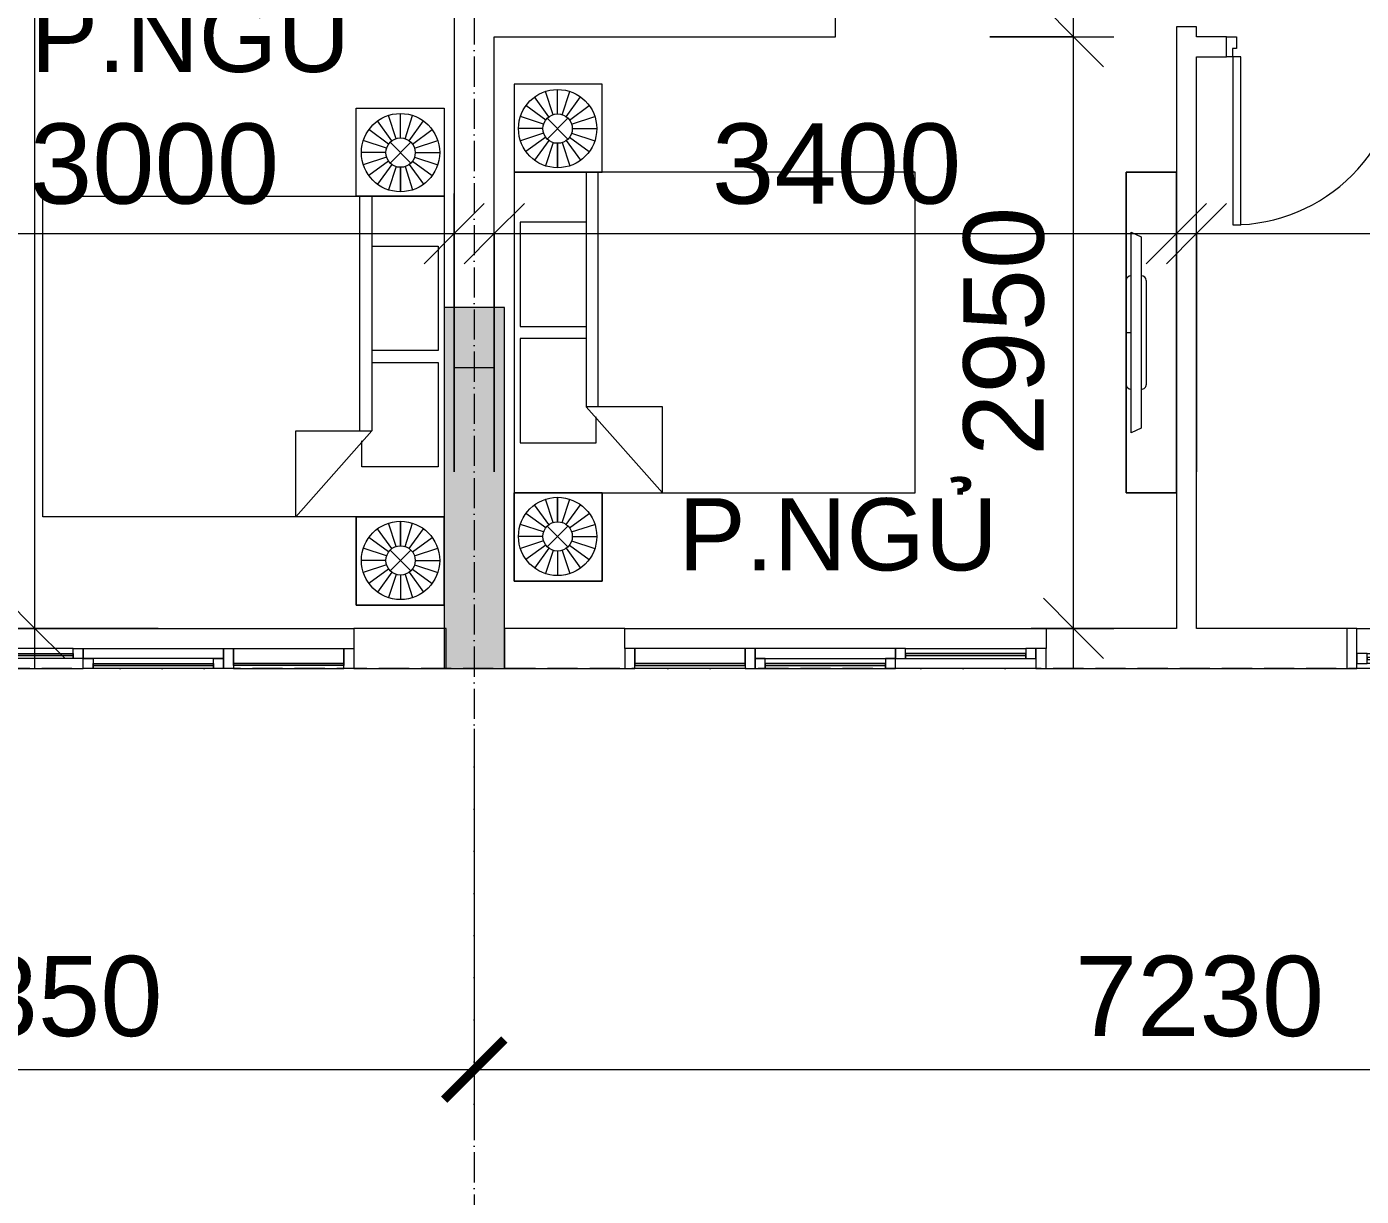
# Model space of a CAD drawing. Header units: millimetres. Extents: x -20144 to 122974, y -38328 to 48263.
# Drawn here: x 107040 to 113693, y -2632 to 3200 of the extents above; entities that cross this region are included whole.
import ezdxf

# ---------------------------------------------------------------- set-up
doc = ezdxf.new("R2010")
doc.units = ezdxf.units.MM
doc.linetypes.add('Grid Line', pattern=[4.2, 3, -0.6, 0, -0.6])
for name, color, linetype, lineweight in [('CHU', 181, 'Continuous', 5), ('CUA', 31, 'Continuous', 9), ('DIM', 1, 'Continuous', 5), ('DIM-200', 1, 'Continuous', 5), ('NET-CAT', 3, 'Continuous', 15), ('NET-THAY', 2, 'Continuous', 9), ('THIET BI', 44, 'Continuous', 5), ('TRUC', 225, 'Continuous', 5), ('X-COT T20$0$LC.HA', 8, 'Continuous', 9)]:
    doc.layers.add(name, color=color, linetype=linetype, lineweight=lineweight)
doc.styles.add('Arial_3', font='arial_0.ttf', dxfattribs={"height": 400})
doc.styles.add('Arial_4', font='arial_0.ttf', dxfattribs={"height": 360})
doc.styles.add('TA1', font='arial_0.ttf')
doc.dimstyles.new('D_200_KTx2', dxfattribs={"dimtxt": 400, "dimasz": 300, "dimexe": 300, "dimexo": 300, "dimgap": 160, "dimtad": 1, "dimdec": 0, "dimzin": 9, "dimtxsty": 'TA1', "dimblk": 'ARCHTICK', "dimcen": 1, "dimdle": 300, "dimclrd": 256, "dimclre": 256, "dimclrt": 7, "dimadec": 0, "dimazin": 0, "dimtfac": 1, "dimtdec": 0, "dimtix": 1, "dimtmove": 1, "dimatfit": 3, "dimldrblk": 'ARCHTICK', "dimfxl": 0, "dimtolj": 1, "dimtzin": 0, "dimlwd": -1, "dimlwe": -1, "dimarcsym": 0})
doc.dimstyles.new('Diagonal_-_2mm_Arial', dxfattribs={"dimscale": 304.8, "dimtxt": 408.10376, "dimasz": 0.984252, "dimexe": 0.656168, "dimexo": 4.593176, "dimgap": 0.098425, "dimtad": 1, "dimdec": 0, "dimzin": 0, "dimdsep": 46, "dimtxsty": 'Arial_3', "dimblk1": 'OBLIQUE', "dimblk2": 'OBLIQUE', "dimsah": 1, "dimcen": 0.09, "dimdle": 0.656168, "dimazin": 0, "dimtfac": 1, "dimtdec": 4, "dimtix": 1, "dimtmove": 0, "dimatfit": 3, "dimfxl": 0, "dimtvp": 1, "dimtolj": 1, "dimtzin": 0, "dimlwd": 9, "dimlwe": 9, "dimarcsym": 0})

# ---------------------------------------------------------------- blocks, each defined once
blk = doc.blocks.new('CUA PHONG NGU - Type 1-1365695-MẶT BẰNG TẦNG 23')
at = {"layer": 'CUA', "lineweight": 5}
for p, q in [((-348.5, 47.7), (-298.5, 47.7)), ((-298.5, 47.7), (-298.5, -11.3)), ((501.5, 47.7), (551.5, 47.7)), ((501.5, -11.3), (501.5, 47.7)), ((-318.5, -52.3), (-348.5, -52.3)), ((-318.5, -11.3), (-318.5, -52.3)), ((-298.5, -11.3), (-318.5, -11.3)), ((521.5, -11.3), (501.5, -11.3)), ((521.5, -52.3), (521.5, -11.3)), ((551.5, -52.3), (521.5, -52.3))]:
    blk.add_line(p, q, dxfattribs=at)
at = {"layer": 'CUA'}
for p, q in [((-277.5, -52.3), (-317.5, -52.3)), ((-317.5, -52.3), (-317.5, -890.3)), ((-277.5, -890.3), (-277.5, -52.3)), ((-317.5, -890.3), (-277.5, -890.3))]:
    blk.add_line(p, q, dxfattribs=at)
at = {"layer": 'CUA', "lineweight": 5}
blk.add_arc((-317.5, -52.3), 838, 270, 0.5, dxfattribs=at)
blk = doc.blocks.new('X-PHONG NGU 2 - X-PHONG NGU 2_Recovery_-1759957-MẶT BẰNG TẦNG 23')
at = {"layer": 'CUA'}
for p, q in [((-1000, 0), (-1050, 0)), ((-1050, 0), (-1050, -100)), ((-450, 0), (-1000, 0)), ((-1000, 0), (-1000, -75)), ((-1000, -100), (-1000, 0)), ((-450, -75), (-450, 0)), ((-400, 0), (-450, 0)), ((-450, 0), (-450, -100)), ((300, 0), (-400, 0)), ((-400, 0), (-400, -50)), ((-400, -100), (-400, 0)), ((300, -50), (300, 0)), ((350, 0), (300, 0)), ((300, 0), (300, -50)), ((350, -50), (350, 0)), ((350, 0), (950, 0)), ((1000, 0), (950, 0)), ((950, 0), (950, -50)), ((1050, 0), (1000, 0)), ((1000, 0), (1000, -100)), ((1000, -50), (1000, 0)), ((1050, -100), (1050, 0)), ((-400, -50), (300, -50)), ((-350, -50), (-400, -50)), ((-400, -50), (-400, -100)), ((-350, -100), (-350, -50)), ((300, -50), (250, -50)), ((250, -50), (250, -100)), ((300, -50), (350, -50)), ((300, -100), (300, -50)), ((950, -25), (350, -25)), ((350, -25), (350, -35)), ((350, -35), (950, -35)), ((950, -35), (350, -35)), ((350, -35), (350, -50)), ((350, -50), (950, -50)), ((950, -35), (950, -25)), ((950, -50), (950, -35)), ((950, -50), (1000, -50)), ((-1050, -100), (-1000, -100)), ((-450, -75), (-1000, -75)), ((-1000, -75), (-1000, -85)), ((-1000, -75), (-450, -75)), ((-1000, -85), (-450, -85)), ((-450, -100), (-1000, -100)), ((-450, -85), (-450, -75)), ((-450, -100), (-400, -100)), ((-400, -100), (-350, -100)), ((250, -75), (-350, -75)), ((-350, -75), (-350, -85)), ((-350, -85), (250, -85)), ((250, -85), (-350, -85)), ((-350, -85), (-350, -100)), ((-350, -100), (250, -100)), ((250, -85), (250, -75)), ((250, -100), (250, -85)), ((250, -100), (300, -100)), ((1000, -100), (300, -100)), ((1000, -100), (1050, -100))]:
    blk.add_line(p, q, dxfattribs=at)
blk = doc.blocks.new('X-PHONG NGU 5 - X-PHONG NGU 900-1424748-MẶT BẰNG TẦNG 23')
at = {"layer": 'CUA'}
for p, q in [((-400, 100), (-450, 100)), ((-450, 100), (-450, -100)), ((-400, -100), (-400, 100)), ((-400, 100), (400, 100)), ((450, 100), (400, 100)), ((400, 100), (400, -100)), ((450, -100), (450, 100)), ((-350, -25), (-400, -25)), ((-400, -25), (-400, -75)), ((-350, -75), (-350, -25)), ((-350, -25), (350, -25)), ((350, -45), (-350, -45)), ((-350, -45), (-350, -55)), ((-350, -55), (350, -55)), ((400, -25), (350, -25)), ((350, -25), (350, -75)), ((350, -55), (350, -45)), ((400, -75), (400, -25)), ((-450, -100), (-400, -100)), ((-400, -75), (-350, -75)), ((400, -100), (-400, -100)), ((350, -75), (-350, -75)), ((350, -75), (400, -75)), ((400, -100), (450, -100))]:
    blk.add_line(p, q, dxfattribs=at)
blk = doc.blocks.new('X-TV - X-TV-1732797-MẶT BẰNG TẦNG 23')
at = {"layer": 'THIET BI'}
for p, q in [((1600, 250), (0, 250)), ((0, 250), (0, 0)), ((0, 250), (1600, 250)), ((0, 0), (0, 250)), ((300, 225), (1300, 225)), ((322.5, 175), (300, 225)), ((540, 250), (1060, 250)), ((800, 250), (800, 225)), ((1300, 225), (1277.5, 175)), ((1600, 0), (1600, 250)), ((1600, 250), (1600, 0)), ((1277.5, 175), (322.5, 175)), ((1060, 150), (540, 150)), ((0, 0), (1600, 0))]:
    blk.add_line(p, q, dxfattribs=at)
for centre, start_param, end_param in [((540, 225), 0, 1.570796), ((1060, 225), 4.712389, 6.283185), ((540, 175), 1.570796, 3.141593), ((1060, 175), 3.141593, 4.712389)]:
    blk.add_ellipse(centre, major_axis=(0, 25), ratio=0.9, start_param=start_param, end_param=end_param, dxfattribs=at)
blk = doc.blocks.new('X-GIUONG1 - X-GIUONG-1305651-MẶT BẰNG TẦNG 23')
at = {"layer": 'THIET BI'}
for p, q in [((-800, 0), (-1239, 0)), ((-1239, 0), (-1239, -439)), ((-1239, 0), (-800, 0)), ((-1239, -439), (-1239, 0)), ((-1059.6, -158.2), (-1131.2, -59.5)), ((-1039.2, -147.8), (-1076.9, -31.8)), ((-1016.6, -144.2), (-1016.6, -22.2)), ((-993.9, -147.8), (-956.3, -31.8)), ((-973.5, -158.2), (-901.9, -59.5)), ((-800, -439), (-800, 0)), ((800, 0), (-800, 0)), ((-800, 0), (-800, -2000)), ((800, 0), (-800, 0)), ((-800, 0), (-800, -439)), ((-800, 0), (-800, -2000)), ((-550, -30), (-550, -410)), ((-30, -30), (-550, -30)), ((-30, -360), (-30, -30)), ((30, -30), (30, -360)), ((550, -30), (30, -30)), ((550, -360), (550, -30)), ((1239, 0), (800, 0)), ((800, 0), (800, -439)), ((800, -2000), (800, 0)), ((1239, 0), (800, 0)), ((800, 0), (800, -439)), ((800, -2000), (800, 0)), ((973.5, -158.2), (901.9, -59.5)), ((993.9, -147.8), (956.3, -31.8)), ((1016.6, -144.2), (1016.6, -22.2)), ((1039.2, -147.8), (1076.9, -31.8)), ((1059.6, -158.2), (1131.2, -59.5)), ((1239, -439), (1239, 0)), ((1239, -439), (1239, 0)), ((-1075.8, -174.4), (-1174.4, -102.7)), ((-957.4, -174.4), (-858.7, -102.7)), ((957.4, -174.4), (858.7, -102.7)), ((1075.8, -174.4), (1174.4, -102.7)), ((-1086.1, -194.8), (-1202.1, -157.1)), ((-1068.3, -269.1), (-964.8, -165.6)), ((-1068.3, -165.6), (-964.8, -269.1)), ((-947, -194.8), (-831, -157.1)), ((947, -194.8), (831, -157.1)), ((1068.3, -269.1), (964.8, -165.6)), ((1068.3, -165.6), (964.8, -269.1)), ((1086.1, -194.8), (1202.1, -157.1)), ((-1089.7, -217.4), (-1211.7, -217.4)), ((-1086.1, -240), (-1202.1, -277.7)), ((-1075.8, -260.4), (-1174.4, -332.1)), ((-957.4, -260.4), (-858.7, -332.1)), ((-947, -240), (-831, -277.7)), ((-943.4, -217.4), (-821.4, -217.4)), ((-821.4, -217.4), (-943.4, -217.4)), ((943.4, -217.4), (821.4, -217.4)), ((821.4, -217.4), (943.4, -217.4)), ((947, -240), (831, -277.7)), ((957.4, -260.4), (858.7, -332.1)), ((1075.8, -260.4), (1174.4, -332.1)), ((1086.1, -240), (1202.1, -277.7)), ((1089.7, -217.4), (1211.7, -217.4)), ((-1059.6, -276.6), (-1131.2, -375.2)), ((-1039.2, -287), (-1076.9, -402.9)), ((-1016.6, -290.5), (-1016.6, -412.5)), ((-993.9, -287), (-956.3, -402.9)), ((-973.5, -276.6), (-901.9, -375.2)), ((973.5, -276.6), (901.9, -375.2)), ((993.9, -287), (956.3, -402.9)), ((1016.6, -290.5), (1016.6, -412.5)), ((1039.2, -287), (1076.9, -402.9)), ((1059.6, -276.6), (1131.2, -375.2)), ((-370, -360), (-800, -740)), ((-370, -740), (-370, -360)), ((800, -360), (-370, -360)), ((-1239, -439), (-800, -439)), ((-800, -439), (-1239, -439)), ((-550, -410), (-420, -410)), ((-370, -420), (800, -420)), ((800, -439), (1239, -439)), ((800, -439), (1239, -439)), ((-800, -740), (-370, -740)), ((-800, -2000), (800, -2000)), ((-800, -2000), (800, -2000))]:
    blk.add_line(p, q, dxfattribs=at)
for centre, radius in [((-1016.6, -217.4), 195.1), ((1016.6, -217.4), 195.1), ((-1016.6, -217.4), 73.2), ((1016.6, -217.4), 73.2)]:
    blk.add_circle(centre, radius, dxfattribs=at)
blk = doc.blocks.new('X-PHONG NGU 2 - X-PHONG NGU 2_Recovery_-1759961-MẶT BẰNG TẦNG 23')
at = {"layer": 'CUA'}
for p, q in [((-1050, 100), (-1000, 100)), ((-1050, 0), (-1050, 100)), ((-1000, 100), (-1000, 0)), ((-450, 100), (-1000, 100)), ((-1000, 85), (-450, 85)), ((-1000, 75), (-1000, 85)), ((-450, 75), (-1000, 75)), ((-1000, 75), (-450, 75)), ((-1000, 0), (-1000, 75)), ((-450, 100), (-400, 100)), ((-450, 0), (-450, 100)), ((-450, 85), (-450, 75)), ((-450, 75), (-450, 0)), ((-400, 100), (-350, 100)), ((-400, 50), (-400, 100)), ((-400, 100), (-400, 0)), ((-350, 100), (250, 100)), ((-350, 85), (-350, 100)), ((-350, 100), (-350, 50)), ((-350, 85), (250, 85)), ((-350, 75), (-350, 85)), ((250, 85), (-350, 85)), ((250, 75), (-350, 75)), ((250, 100), (250, 85)), ((250, 100), (300, 100)), ((250, 50), (250, 100)), ((250, 85), (250, 75)), ((300, 100), (300, 50)), ((1000, 100), (300, 100)), ((1000, 100), (1050, 100)), ((1000, 0), (1000, 100)), ((1050, 100), (1050, 0)), ((-1000, 0), (-1050, 0)), ((-450, 0), (-1000, 0)), ((-400, 0), (-450, 0)), ((-400, 50), (300, 50)), ((-400, 0), (-400, 50)), ((-350, 50), (-400, 50)), ((300, 0), (-400, 0)), ((300, 50), (250, 50)), ((300, 50), (300, 0)), ((300, 50), (350, 50)), ((300, 0), (300, 50)), ((350, 0), (300, 0)), ((350, 50), (950, 50)), ((350, 35), (350, 50)), ((350, 50), (350, 0)), ((350, 35), (950, 35)), ((350, 25), (350, 35)), ((950, 35), (350, 35)), ((950, 25), (350, 25)), ((350, 0), (950, 0)), ((950, 50), (950, 35)), ((950, 50), (1000, 50)), ((950, 0), (950, 50)), ((950, 35), (950, 25)), ((1000, 0), (950, 0)), ((1000, 50), (1000, 0)), ((1050, 0), (1000, 0))]:
    blk.add_line(p, q, dxfattribs=at)
blk = doc.blocks.new('X-GIUONG1 - X-GIUONG-V139-MẶT BẰNG TẦNG 23')
at = {"layer": 'THIET BI'}
for p, q in [((-800, 2000), (800, 2000)), ((-800, 0), (-800, 2000)), ((-800, 0), (-800, 2000)), ((-800, 2000), (800, 2000)), ((800, 2000), (800, 0)), ((800, 2000), (800, 0)), ((-800, 740), (-370, 740)), ((-370, 360), (-800, 740)), ((-370, 740), (-370, 360)), ((-1239, 439), (-800, 439)), ((-1239, 0), (-1239, 439)), ((-1239, 439), (-1239, 0)), ((-800, 439), (-1239, 439)), ((-1039.2, 287), (-1076.9, 402.9)), ((-1016.6, 290.5), (-1016.6, 412.5)), ((-993.9, 287), (-956.3, 402.9)), ((-800, 439), (-800, 0)), ((-800, 0), (-800, 439)), ((-550, 410), (-420, 410)), ((-550, 30), (-550, 410)), ((-370, 420), (800, 420)), ((800, 439), (1239, 439)), ((800, 0), (800, 439)), ((800, 439), (1239, 439)), ((800, 0), (800, 439)), ((993.9, 287), (956.3, 402.9)), ((1016.6, 290.5), (1016.6, 412.5)), ((1039.2, 287), (1076.9, 402.9)), ((1239, 439), (1239, 0)), ((1239, 439), (1239, 0)), ((-1059.6, 276.6), (-1131.2, 375.2)), ((-973.5, 276.6), (-901.9, 375.2)), ((800, 360), (-370, 360)), ((-30, 360), (-30, 30)), ((30, 30), (30, 360)), ((550, 360), (550, 30)), ((973.5, 276.6), (901.9, 375.2)), ((1059.6, 276.6), (1131.2, 375.2)), ((-1086.1, 240), (-1202.1, 277.7)), ((-1075.8, 260.4), (-1174.4, 332.1)), ((-1068.3, 269.1), (-964.8, 165.6)), ((-1068.3, 165.6), (-964.8, 269.1)), ((-957.4, 260.4), (-858.7, 332.1)), ((-947, 240), (-831, 277.7)), ((947, 240), (831, 277.7)), ((957.4, 260.4), (858.7, 332.1)), ((1068.3, 269.1), (964.8, 165.6)), ((1068.3, 165.6), (964.8, 269.1)), ((1075.8, 260.4), (1174.4, 332.1)), ((1086.1, 240), (1202.1, 277.7)), ((-1089.7, 217.4), (-1211.7, 217.4)), ((-943.4, 217.4), (-821.4, 217.4)), ((-821.4, 217.4), (-943.4, 217.4)), ((943.4, 217.4), (821.4, 217.4)), ((821.4, 217.4), (943.4, 217.4)), ((1089.7, 217.4), (1211.7, 217.4)), ((-1086.1, 194.8), (-1202.1, 157.1)), ((-1075.8, 174.4), (-1174.4, 102.7)), ((-1059.6, 158.2), (-1131.2, 59.5)), ((-1039.2, 147.8), (-1076.9, 31.8)), ((-1016.6, 144.2), (-1016.6, 22.2)), ((-993.9, 147.8), (-956.3, 31.8)), ((-973.5, 158.2), (-901.9, 59.5)), ((-957.4, 174.4), (-858.7, 102.7)), ((-947, 194.8), (-831, 157.1)), ((947, 194.8), (831, 157.1)), ((957.4, 174.4), (858.7, 102.7)), ((973.5, 158.2), (901.9, 59.5)), ((993.9, 147.8), (956.3, 31.8)), ((1016.6, 144.2), (1016.6, 22.2)), ((1039.2, 147.8), (1076.9, 31.8)), ((1059.6, 158.2), (1131.2, 59.5)), ((1075.8, 174.4), (1174.4, 102.7)), ((1086.1, 194.8), (1202.1, 157.1)), ((-800, 0), (-1239, 0)), ((-1239, 0), (-800, 0)), ((800, 0), (-800, 0)), ((800, 0), (-800, 0)), ((-30, 30), (-550, 30)), ((550, 30), (30, 30)), ((1239, 0), (800, 0)), ((1239, 0), (800, 0))]:
    blk.add_line(p, q, dxfattribs=at)
for centre, radius in [((-1016.6, 217.4), 195.1), ((1016.6, 217.4), 195.1), ((-1016.6, 217.4), 73.2), ((1016.6, 217.4), 73.2)]:
    blk.add_circle(centre, radius, dxfattribs=at)
blk = doc.blocks.new('DIMBLOCK133-MẶT BẰNG TẦNG 23')
at = {"layer": 'DIM-200', "lineweight": 9, "transparency": 16777216}
for p, q in [((112871.5, 980.3), (112871.5, 2368.2)), ((117671.5, 980.3), (117671.5, 2368.2)), ((112871.5, 2168.2), (113021.5, 2318.2)), ((117671.5, 2168.2), (117821.5, 2318.2)), ((112671.5, 2168.2), (117871.5, 2168.2)), ((112871.5, 2168.2), (112721.5, 2018.2)), ((112871.5, 2168.2), (112871.5, 980.3)), ((117671.5, 2168.2), (117521.5, 2018.2)), ((117671.5, 2168.2), (117671.5, 980.3))]:
    blk.add_line(p, q, dxfattribs=at)
at = {"layer": 'DIM-200', "color": 0, "lineweight": 9, "transparency": 16777216, "insert": (114656.2, 2717.5), "char_height": 400, "width": 1476.708, "attachment_point": 1, "line_spacing_factor": 0.941778, "style": 'Arial_3'}
blk.add_mtext('4800', dxfattribs=at)
blk = doc.blocks.new('_Oblique')
at = {"color": 0, "linetype": 'ByBlock', "lineweight": -2}
blk.add_line((-0.5, -0.5), (0.5, 0.5), dxfattribs=at)
blk = doc.blocks.new('DIMBLOCK135-MẶT BẰNG TẦNG 23')
at = {"layer": 'DIM-200', "lineweight": 9, "transparency": 16777216}
for p, q in [((109371.5, 980.3), (109371.5, 2368.2)), ((112771.5, 980.3), (112771.5, 2368.2)), ((109371.5, 2168.2), (109521.5, 2318.2)), ((112771.5, 2168.2), (112921.5, 2318.2)), ((109171.5, 2168.2), (112971.5, 2168.2)), ((109371.5, 2168.2), (109221.5, 2018.2)), ((109371.5, 2168.2), (109371.5, 980.3)), ((112771.5, 2168.2), (112621.5, 2018.2)), ((112771.5, 2168.2), (112771.5, 980.3))]:
    blk.add_line(p, q, dxfattribs=at)
at = {"layer": 'DIM-200', "color": 0, "lineweight": 9, "transparency": 16777216, "insert": (110456.2, 2717.5), "char_height": 400, "width": 1476.708, "attachment_point": 1, "line_spacing_factor": 0.941778, "style": 'Arial_3'}
blk.add_mtext('3400', dxfattribs=at)
blk = doc.blocks.new('DIMBLOCK136-MẶT BẰNG TẦNG 23')
at = {"layer": 'DIM-200', "lineweight": 9, "transparency": 16777216}
for p, q in [((112258.7, -0.1), (112258.7, 3349.9)), ((112258.7, 3149.9), (112108.7, 3299.9)), ((111841.8, 3149.9), (112458.7, 3149.9)), ((112258.7, 3149.9), (111841.8, 3149.9)), ((112258.7, 3149.9), (112408.7, 2999.9)), ((112258.7, 199.9), (112108.7, 349.9)), ((112048.1, 199.9), (112458.7, 199.9)), ((112258.7, 199.9), (112048.1, 199.9)), ((112258.7, 199.9), (112408.7, 49.9))]:
    blk.add_line(p, q, dxfattribs=at)
at = {"layer": 'DIM-200', "color": 0, "lineweight": 9, "transparency": 16777216, "insert": (111709.4, 1059.6), "char_height": 400, "width": 1476.708, "attachment_point": 1, "rotation": 90, "line_spacing_factor": 0.941778, "style": 'Arial_3'}
blk.add_mtext('2950', dxfattribs=at)
blk = doc.blocks.new('DIMBLOCK137-MẶT BẰNG TẦNG 23')
at = {"layer": 'DIM-200', "lineweight": 9, "transparency": 16777216}
for p, q in [((106171.5, 980.3), (106171.5, 2368.2)), ((109171.5, 980.3), (109171.5, 2368.2)), ((106171.5, 2168.2), (106321.5, 2318.2)), ((109171.5, 2168.2), (109321.5, 2318.2)), ((105971.5, 2168.2), (109371.5, 2168.2)), ((106171.5, 2168.2), (106021.5, 2018.2)), ((106171.5, 2168.2), (106171.5, 980.3)), ((109171.5, 2168.2), (109021.5, 2018.2)), ((109171.5, 2168.2), (109171.5, 980.3))]:
    blk.add_line(p, q, dxfattribs=at)
at = {"layer": 'DIM-200', "color": 0, "lineweight": 9, "transparency": 16777216, "insert": (107056.2, 2717.5), "char_height": 400, "width": 1476.708, "attachment_point": 1, "line_spacing_factor": 0.941778, "style": 'Arial_3'}
blk.add_mtext('3000', dxfattribs=at)
blk = doc.blocks.new('DIMBLOCK138-MẶT BẰNG TẦNG 23')
at = {"layer": 'DIM-200', "lineweight": 9, "transparency": 16777216}
for p, q in [((107081.5, 0), (107081.5, 3700)), ((107081.5, 3500), (106931.5, 3650)), ((107696.1, 3500), (106881.5, 3500)), ((107081.5, 3500), (107231.5, 3350)), ((107081.5, 3500), (107696.1, 3500)), ((107081.5, 200), (106931.5, 350)), ((107696.1, 200), (106881.5, 200)), ((107081.5, 200), (107231.5, 50)), ((107081.5, 200), (107696.1, 200))]:
    blk.add_line(p, q, dxfattribs=at)
at = {"layer": 'DIM-200', "color": 0, "lineweight": 9, "transparency": 16777216, "insert": (106532.2, 1234.7), "char_height": 400, "width": 1476.708, "attachment_point": 1, "rotation": 90, "line_spacing_factor": 0.941778, "style": 'Arial_3'}
blk.add_mtext('3300', dxfattribs=at)
blk = doc.blocks.new('_ArchTick')
at = {"color": 0, "const_width": 0.15}
blk.add_lwpolyline([(-0.5, -0.5), (0.5, 0.5)], dxfattribs=at)
blk = doc.blocks.new('*D691')
at = {"layer": 'Defpoints', "color": 0, "transparency": 16777216}
for p in [(104921.5, -0.1), (109271.5, -0.1), (109271.5, -2000.1)]:
    blk.add_point(p, dxfattribs=at)
at = {"layer": 'DIM', "transparency": 16777216}
for p, q in [((104921.5, -300.1), (104921.5, -2300.1)), ((109271.5, -300.1), (109271.5, -2300.1)), ((104621.5, -2000.1), (109571.5, -2000.1))]:
    blk.add_line(p, q, dxfattribs=at)
at = {"layer": 'DIM', "transparency": 16777216, "xscale": 300, "yscale": 300, "zscale": 300, "rotation": 180}
blk.add_blockref('_ArchTick', (104921.5, -2000.1), dxfattribs=at)
at = {"layer": 'DIM', "transparency": 16777216, "xscale": 300, "yscale": 300, "zscale": 300}
blk.add_blockref('_ArchTick', (109271.5, -2000.1), dxfattribs=at)
at = {"layer": 'DIM', "color": 7, "transparency": 16777216, "insert": (107096.5, -1635.7), "char_height": 400, "attachment_point": 5, "style": 'TA1'}
blk.add_mtext('\\A1;4350', dxfattribs=at)
blk = doc.blocks.new('*D692')
at = {"layer": 'Defpoints', "color": 0, "transparency": 16777216}
for p in [(109271.5, -0.1), (116501.5, -0.1), (116501.5, -2000.1)]:
    blk.add_point(p, dxfattribs=at)
at = {"layer": 'DIM', "transparency": 16777216}
for p, q in [((109271.5, -300.1), (109271.5, -2300.1)), ((116501.5, -300.1), (116501.5, -2300.1)), ((108971.5, -2000.1), (116801.5, -2000.1))]:
    blk.add_line(p, q, dxfattribs=at)
at = {"layer": 'DIM', "transparency": 16777216, "xscale": 300, "yscale": 300, "zscale": 300, "rotation": 180}
blk.add_blockref('_ArchTick', (109271.5, -2000.1), dxfattribs=at)
at = {"layer": 'DIM', "transparency": 16777216, "xscale": 300, "yscale": 300, "zscale": 300}
blk.add_blockref('_ArchTick', (116501.5, -2000.1), dxfattribs=at)
at = {"layer": 'DIM', "color": 7, "transparency": 16777216, "insert": (112886.5, -1635.7), "char_height": 400, "attachment_point": 5, "style": 'TA1'}
blk.add_mtext('\\A1;7230', dxfattribs=at)
blk = doc.blocks.new('X-COT T20')
at = {"layer": 'X-COT T20$0$LC.HA'}
h = blk.add_hatch(color=256, dxfattribs=at)
h.dxf.hatch_style = 1
h.paths.add_polyline_path([(41050.2, -40600.1), (40750.2, -40600.1), (40750.2, -42400.1), (41050.2, -42400.1)])
at = {"ltscale": 1000}
blk.add_lwpolyline([(41050.2, -40600.1), (40750.2, -40600.1), (40750.2, -42400.1), (41050.2, -42400.1)], close=True, dxfattribs=at)
blk = doc.blocks.new('A$C69B33B05')
at = {"ltscale": 2000}
blk.add_blockref('X-COT T20', (0, 0), dxfattribs=at)

msp = doc.modelspace()

# ---------------------------------------------------------------- linework, layer by layer
at = {"layer": 'NET-CAT'}
for p, q in [((109171.5, 3500), (109171.5, 1499.9)), ((111071.5, 3149.9), (111071.5, 3324.9)), ((112771.5, 3199.9), (112771.5, 199.9)), ((112871.5, 3199.9), (112771.5, 3199.9)), ((112871.5, 3149.9), (112871.5, 3199.9)), ((109371.5, 3149.9), (111071.5, 3149.9)), ((109371.5, 1499.9), (109371.5, 3149.9)), ((113021.5, 3149.9), (112871.5, 3149.9)), ((113021.5, 3049.9), (113021.5, 3149.9)), ((112871.5, 199.9), (112871.5, 3049.9)), ((112871.5, 3049.9), (113021.5, 3049.9)), ((109171.5, 1499.9), (109371.5, 1499.9)), ((109131.4, 200), (108671.5, 200)), ((108671.5, 200), (108671.5, 100)), ((109131.4, 0), (109131.4, 200)), ((110021.5, 199.9), (109421.5, 199.9)), ((109421.5, 199.9), (109421.5, -0.1)), ((110021.5, 99.9), (110021.5, 199.9)), ((112771.5, 199.9), (112121.5, 199.9)), ((112121.5, 199.9), (112121.5, 99.9)), ((113621.5, 199.9), (112871.5, 199.9)), ((108671.5, 0), (109131.4, 0)), ((109421.5, -0.1), (110021.5, -0.1)), ((112121.5, -0.1), (113621.5, -0.1))]:
    msp.add_line(p, q, dxfattribs=at)
at = {"layer": 'NET-THAY'}
for p, q in [((106571.5, 200), (108671.5, 200)), ((110021.5, 199.9), (112121.5, 199.9))]:
    msp.add_line(p, q, dxfattribs=at)
at = {"layer": 'TRUC', "linetype": 'Grid Line', "ltscale": 50}
for p, q in [((109271.5, 43599.9), (109271.5, -4500.1)), ((119871.5, -0.1), (64778.6, -0.1))]:
    msp.add_line(p, q, dxfattribs=at)

# ---------------------------------------------------------------- block references
at = {"layer": 'CUA'}
for name, p in [('CUA PHONG NGU - Type 1-1365695-MẶT BẰNG TẦNG 23', (113370, 3102.2)), ('X-PHONG NGU 5 - X-PHONG NGU 900-1424748-MẶT BẰNG TẦNG 23', (114071.5, 99.9)), ('X-PHONG NGU 2 - X-PHONG NGU 2_Recovery_-1759957-MẶT BẰNG TẦNG 23', (111071.5, 99.9))]:
    msp.add_blockref(name, p, dxfattribs=at)
at = {"layer": 'CUA', "rotation": 180}
msp.add_blockref('X-PHONG NGU 2 - X-PHONG NGU 2_Recovery_-1759961-MẶT BẰNG TẦNG 23', (107621.5, 100), dxfattribs=at)
at = {"layer": 'NET-CAT'}
msp.add_blockref('A$C69B33B05', (68371.5, 42399.9), dxfattribs=at)
at = {"layer": 'THIET BI'}
for name, p, rotation in [('X-GIUONG1 - X-GIUONG-1305651-MẶT BẰNG TẦNG 23', (109469.6, 1675), 89.99999999999974), ('X-GIUONG1 - X-GIUONG-V139-MẶT BẰNG TẦNG 23', (109121.4, 1555.4), 90.00000000000067), ('X-TV - X-TV-1732797-MẶT BẰNG TẦNG 23', (112771.4, 875), 89.9999999999999)]:
    msp.add_blockref(name, p, dxfattribs=dict(at, rotation=rotation))

# ---------------------------------------------------------------- texts
at = {"layer": 'CHU', "color": 7, "char_height": 360, "width": 1577.62, "attachment_point": 3, "line_spacing_factor": 0.936439, "style": 'Arial_4'}
for insert in [(108652.8, 3334), (111881.2, 848.9)]:
    msp.add_mtext('\\pt2540.0016,5079.9996,7620.0012,10159.9992,12700.0008,15239.9988,17780.0004,20319.9984,22860,25400.0016,27939.9996,30480.0012,33019.9992,35560.0008,38099.9988,40640.0004,43179.9984,45720,48260.0016,50799.9996,53340.0012,55879.9992,58420.0008,60959.9988,63500.0004,66039.9984,68580,71120.0016,73659.9996,76200.0012,78739.9992,81280.0008;P.NGỦ', dxfattribs=dict(at, insert=insert))

# ---------------------------------------------------------------- dimensions: what is measured, and where the dimension line sits
at = {"layer": 'DIM', "lineweight": 9}
for base, p1, p2, override, picture, middle in [((107081.5, 3500), (106296.1, 200), (106296.1, 3500), {"dimpost": '<>', "dimfxl": 3300}, 'DIMBLOCK138-MẶT BẰNG TẦNG 23', (106847.1, 1850)), ((112258.7, 3149.9), (110648.1, 199.9), (110441.8, 3149.9), {"dimpost": '<>', "dimfxl": 2957.203694}, 'DIMBLOCK136-MẶT BẰNG TẦNG 23', (112024.4, 1674.9))]:
    dim = msp.add_linear_dim(base=base, p1=p1, p2=p2, angle=90, dimstyle='Diagonal_-_2mm_Arial', override=override, dxfattribs=at)
    dim.commit()
    dim.dimension.update_dxf_attribs({"geometry": picture, "text_midpoint": middle})
for base, p1, p2, override, picture, middle in [((109171.5, 2168.2), (106171.5, 2380.3), (109171.5, 2380.3), {"dimpost": '<>', "dimfxl": 3000}, 'DIMBLOCK137-MẶT BẰNG TẦNG 23', (107671.5, 2402.5)), ((112771.5, 2168.2), (109371.5, 2380.3), (112771.5, 2380.3), {"dimpost": '<>', "dimfxl": 3399.999649}, 'DIMBLOCK135-MẶT BẰNG TẦNG 23', (111071.5, 2402.5)), ((117671.5, 2168.2), (112871.5, 2380.3), (117671.5, 2380.3), {"dimpost": '<>', "dimfxl": 4800}, 'DIMBLOCK133-MẶT BẰNG TẦNG 23', (115271.5, 2402.4))]:
    dim = msp.add_linear_dim(base=base, p1=p1, p2=p2, dimstyle='Diagonal_-_2mm_Arial', override=override, dxfattribs=at)
    dim.commit()
    dim.dimension.update_dxf_attribs({"geometry": picture, "text_midpoint": middle})
at = {"layer": 'DIM'}
for base, p1, p2, picture, middle in [((109271.5, -2000.1), (104921.5, -0.1), (109271.5, -0.1), '*D691', (107096.5, -1635.7)), ((116501.5, -2000.1), (109271.5, -0.1), (116501.5, -0.1), '*D692', (112886.5, -1635.7))]:
    dim = msp.add_linear_dim(base=base, p1=p1, p2=p2, dimstyle='D_200_KTx2', dxfattribs=at)
    dim.commit()
    dim.dimension.update_dxf_attribs({"geometry": picture, "text_midpoint": middle})

doc.saveas('drawing.dxf')
